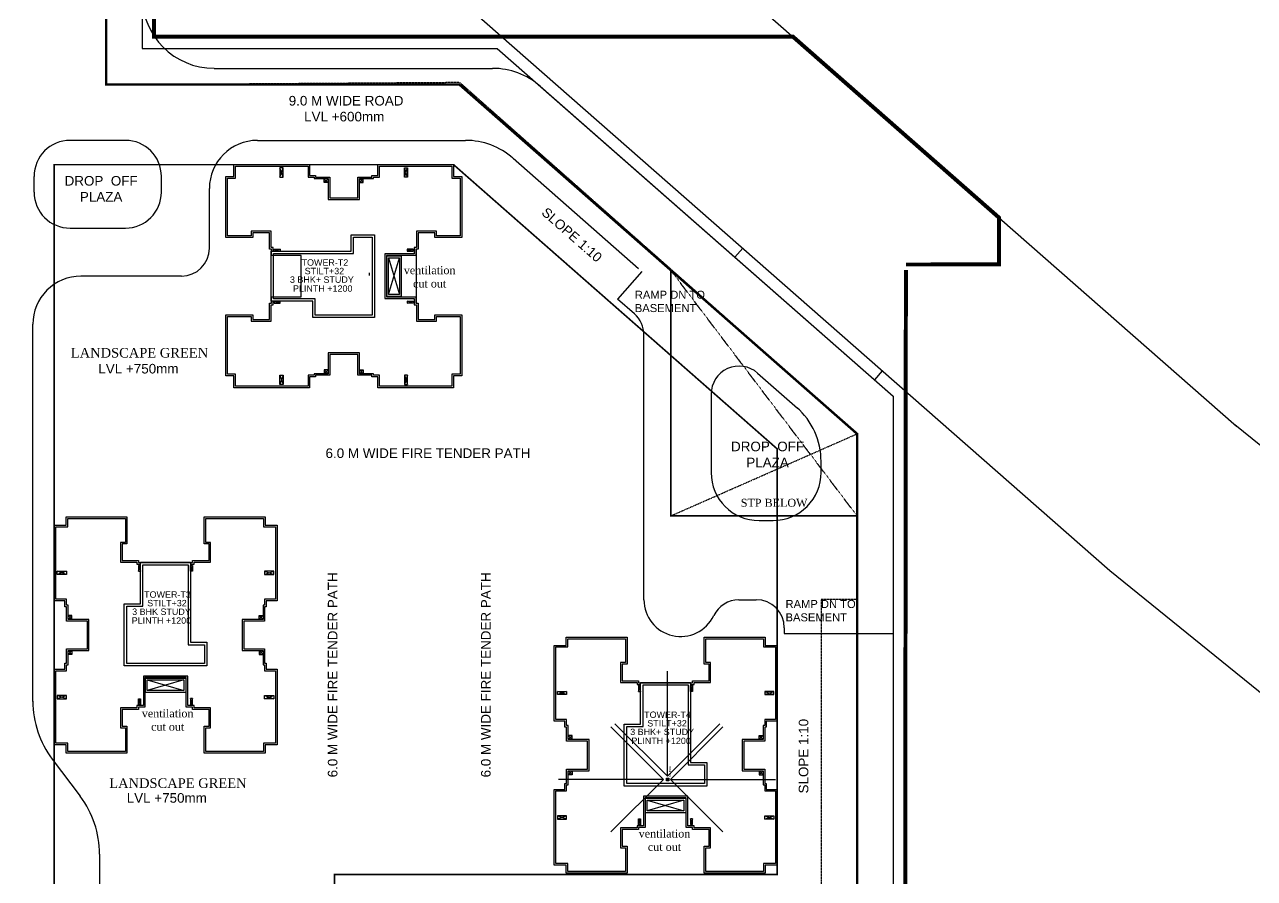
# Model space of a CAD drawing. Header units: millimetres. Extents: x 2061841 to 105821645, y -77612 to 48520811.
# Drawn here: x 105587240 to 105590757, y 48459160 to 48461601 of the extents above; entities that cross this region are included whole.
import ezdxf

# ---------------------------------------------------------------- set-up
doc = ezdxf.new("R2010")
doc.units = ezdxf.units.MM
doc.header["$LTSCALE"] = 10
doc.header["$MEASUREMENT"] = 0
for name, pattern in [('CENTER', [2, 1.25, -0.25, 0.25, -0.25]), ('DASHDOT', [1, 0.5, -0.25, 0, -0.25]), ('HIDDEN', [0.375, 0.25, -0.125])]:
    doc.linetypes.add(name, pattern=pattern)
for name, color, linetype in [('A-ANNO-TEXT', 150, 'Continuous'), ('AC-BLDG', 3, 'Continuous'), ('AC-GRND', 1, 'Continuous'), ('S-OPENING', 6, 'Continuous'), ('SHEET-TEXT', 7, 'Continuous')]:
    doc.layers.add(name, color=color, linetype=linetype)
doc.styles.add('Century', font='swiss.ttf')
doc.styles.add('SS Plan Text', font='calibri.ttf')
doc.styles.add('Text 100', font='romans.shx', dxfattribs={"width": 0.7, "height": 100})
doc.styles.add('Times', font='times.ttf')
doc.dimstyles.new('SCALE 100', dxfattribs={"dimtxt": 100, "dimasz": 75, "dimexe": 50, "dimexo": 50, "dimgap": 40, "dimtad": 1, "dimdec": 0, "dimzin": 1, "dimdsep": 46, "dimtxsty": 'Text 100', "dimblk": 'OBLIQUE', "dimcen": 1, "dimclrd": 3, "dimclre": 3, "dimclrt": 2, "dimadec": 0, "dimazin": 0, "dimtfac": 1, "dimtdec": 0, "dimtofl": 0, "dimtmove": 1, "dimatfit": 3, "dimldrblk": 'OPEN90', "dimfxl": 1, "dimtolj": 1, "dimtzin": 0, "dimarcsym": 0})

# ---------------------------------------------------------------- blocks, each defined once
blk = doc.blocks.new('_Oblique')
at = {"color": 0, "linetype": 'ByBlock', "lineweight": -2}
blk.add_line((-0.5, -0.5), (0.5, 0.5), dxfattribs=at)
blk = doc.blocks.new('_Open90')
at = {"color": 0, "linetype": 'ByBlock', "lineweight": -2}
for p, q in [((-0.5, 0.5), (0, 0)), ((0, 0), (-1, 0)), ((0, 0), (-0.5, -0.5))]:
    blk.add_line(p, q, dxfattribs=at)
blk = doc.blocks.new('A$C3f9037b2')
at = {"layer": 'AC-BLDG', "color": 1, "linetype": 'HIDDEN'}
for p, q in [((146543, -120228), (123250, -89530)), ((123250, -120228), (146543, -109977))]:
    blk.add_line(p, q, dxfattribs=at)
at = {"layer": 'AC-BLDG', "color": 1, "linetype": 'HIDDEN', "const_width": 200}
blk.add_lwpolyline([(123250, -89530), (146543, -109977), (146543, -120228), (123250, -120228), (123250, -89530)], dxfattribs=at)
at = {"layer": 'A-ANNO-TEXT', "insert": (131996, -118089), "char_height": 1000, "width": 9182.53, "attachment_point": 1, "style": 'Times'}
blk.add_mtext('STP BELOW', dxfattribs=at)
blk = doc.blocks.new('A$C82ecaa04')
at = {"layer": 'AC-GRND', "color": 2, "linetype": 'HIDDEN', "ltscale": 5}
blk.add_lwpolyline([(52671, -54347), (52671, -66347), (96841, -66047), (146543, -109977), (146544, -130680), (142044, -130680), (142044, -170041), (125008, -170041), (125008, -175041), (91225, -175041), (91225, -240684), (225330, -240684)], dxfattribs=at)
blk = doc.blocks.new('TOWER-A TYPICAL FLOOR FRAMING PLAN N')
at = {"layer": 'SHEET-TEXT'}
h = blk.add_hatch(color=256, dxfattribs=at)
edge = h.paths.add_edge_path()
edge.add_arc((102826078.8, 48557457.3), 0.801, 182.4872, 272.4872)
edge.add_ellipse((102826078.8, 48557457.3), major_axis=(-0.59, 0.541), ratio=1, start_angle=135, end_angle=212.2175)
edge.add_arc((102826079.2, 48557457.1), 0.392, 355.5416, 512.837)
edge.add_arc((102826078.4, 48557457.5), 0.503, 218.5754, 334.9907, ccw=False)
at = {"layer": 'SHEET-TEXT', "ltscale": 51}
for p, q in [((102823865.7, 48561107.5, 101.1), (102827343.4, 48558054.6, 101.1)), ((102824698.1, 48561107.5, 101.1), (102827705.7, 48558467.3, 101.1))]:
    blk.add_line(p, q, dxfattribs=at)
at = {"layer": 'SHEET-TEXT', "color": 8}
for p, q in [((102824781.6, 48559490.3, 101.1), (102825578.3, 48559490.3, 101.1)), ((102825714.1, 48559439.2, 101.1), (102826723.7, 48558552.9, 101.1)), ((102824527.9, 48559284.4, 101.1), (102824369.8, 48559284.4, 101.1)), ((102824905.5, 48559284.4, 101.1), (102825500.7, 48559284.4, 101.1)), ((102825636.6, 48559233.2, 101.1), (102825995.6, 48558918.1, 101.1)), ((102824266.8, 48559136.4, 101.1), (102824266.8, 48559181.4, 101.1)), ((102824630.9, 48559136.4, 101.1), (102824630.9, 48559181.4, 101.1)), ((102824768.2, 48558976.2, 101.1), (102824768.2, 48559147.1, 101.1)), ((102824369.8, 48559033.4, 101.1), (102824527.9, 48559033.4, 101.1)), ((102826293.8, 48558975.9, 101.1), (102826271.2, 48558950.1, 101.1)), ((102824688.1, 48558896.1, 101.1), (102824400.7, 48558896.1, 101.1)), ((102826005.1, 48558909.7, 101.1), (102825935.7, 48558830.6, 101.1)), ((102825983.8, 48558788.4, 101.1), (102825935.7, 48558830.6, 101.1)), ((102824263.4, 48557680.1, 101.1), (102824263.4, 48558758.8, 101.1)), ((102826011, 48557971, 101.1), (102826011, 48558728.2, 101.1)), ((102826336.2, 48558619, 101.1), (102826450.6, 48558518.6, 101.1)), ((102826692.9, 48558625.6, 101.1), (102826670.3, 48558599.8, 101.1)), ((102826203.2, 48558558.8, 101.1), (102826203.2, 48558334.8, 101.1)), ((102826723.7, 48558552.9, 101.1), (102826723.7, 48557874.3, 101.1)), ((102826517.8, 48558334.8, 101.1), (102826517.8, 48558366.4, 101.1)), ((102826340.5, 48558197.5, 101.1), (102826380.5, 48558197.5, 101.1)), ((102826282.8, 48557971, 101.1), (102826332.5, 48557971, 101.1)), ((102826412.5, 48557890.9, 101.1), (102826412.5, 48557874.3, 101.1)), ((102826412.5, 48557874.3, 101.1), (102826620.8, 48557874.3, 101.1)), ((102826620.8, 48557874.3, 101.1), (102826723.7, 48557874.3, 101.1)), ((102824318.7, 48557515.5, 101.1), (102824398.8, 48557409.1, 101.1))]:
    blk.add_line(p, q, dxfattribs=at)
at = {"layer": 'SHEET-TEXT', "ltscale": 0.5}
for p, q in [((102824843.1, 48559176.1, 101.1), (102824843.1, 48559210.4, 101.1)), ((102824843.1, 48559210.4, 101.1), (102825050.3, 48559210.4, 101.1)), ((102825050.3, 48559210.4, 101.1), (102825050.3, 48559179.5, 101.1)), ((102825254.9, 48559179.5, 101.1), (102825254.9, 48559210.4, 101.1)), ((102825254.9, 48559210.4, 101.1), (102825462.1, 48559210.4, 101.1)), ((102825462.1, 48559210.4, 101.1), (102825462.1, 48559176.1, 101.1)), ((102824819.6, 48559011.1, 101.1), (102824819.6, 48559176.1, 101.1)), ((102824819.6, 48559176.1, 101.1), (102824843.1, 48559176.1, 101.1)), ((102825050.3, 48559179.5, 101.1), (102825067.5, 48559179.5, 101.1)), ((102825067.5, 48559179.5, 101.1), (102825067.5, 48559175, 101.1)), ((102825067.5, 48559175, 101.1), (102825108.1, 48559175, 101.1)), ((102825108.1, 48559175, 101.1), (102825108.1, 48559115.2, 101.1)), ((102825197.1, 48559115.2, 101.1), (102825197.1, 48559175, 101.1)), ((102825197.1, 48559175, 101.1), (102825237.7, 48559175, 101.1)), ((102825237.7, 48559175, 101.1), (102825237.7, 48559179.5, 101.1)), ((102825237.7, 48559179.5, 101.1), (102825254.9, 48559179.5, 101.1)), ((102825462.1, 48559176.1, 101.1), (102825485.5, 48559176.1, 101.1)), ((102825485.5, 48559176.1, 101.1), (102825485.5, 48559011.1, 101.1)), ((102825108.1, 48559115.2, 101.1), (102825152.6, 48559115.2, 101.1)), ((102825152.6, 48559115.2, 101.1), (102825197.1, 48559115.2, 101.1)), ((102824944.5, 48559024.8, 101.1), (102824887.7, 48559024.8, 101.1)), ((102824887.7, 48559024.8, 101.1), (102824887.7, 48559011.1, 101.1)), ((102824944.5, 48558977.9, 101.1), (102824944.5, 48559024.8, 101.1)), ((102825417.4, 48559024.8, 101.1), (102825360.7, 48559024.8, 101.1)), ((102825360.7, 48559024.8, 101.1), (102825360.7, 48558977.9, 101.1)), ((102825417.4, 48559011.1, 101.1), (102825417.4, 48559024.8, 101.1)), ((102824887.7, 48559011.1, 101.1), (102824819.6, 48559011.1, 101.1)), ((102825485.5, 48559011.1, 101.1), (102825417.4, 48559011.1, 101.1)), ((102824950.3, 48558977.9, 101.1), (102824944.5, 48558977.9, 101.1)), ((102824950.3, 48558967.6, 101.1), (102824950.3, 48558977.9, 101.1)), ((102825269.7, 48558959.6, 101.1), (102825269.7, 48558832.6, 101.1)), ((102825354.3, 48558959.6, 101.1), (102825269.7, 48558959.6, 101.1)), ((102825360.7, 48558977.9, 101.1), (102825354.3, 48558977.9, 101.1)), ((102825354.3, 48558977.9, 101.1), (102825354.3, 48558959.6, 101.1)), ((102824944.5, 48558767.4, 101.1), (102824944.5, 48558814.3, 101.1)), ((102824944.5, 48558814.3, 101.1), (102824950.3, 48558814.3, 101.1)), ((102824950.3, 48558814.3, 101.1), (102824950.3, 48558824.6, 101.1)), ((102825269.7, 48558832.6, 101.1), (102825354.3, 48558832.6, 101.1)), ((102825354.3, 48558832.6, 101.1), (102825354.3, 48558814.3, 101.1)), ((102825354.3, 48558814.3, 101.1), (102825360.7, 48558814.3, 101.1)), ((102825360.7, 48558814.3, 101.1), (102825360.7, 48558767.4, 101.1)), ((102824819.6, 48558616.2, 101.1), (102824819.6, 48558781.1, 101.1)), ((102824819.6, 48558781.1, 101.1), (102824887.7, 48558781.1, 101.1)), ((102824887.7, 48558781.1, 101.1), (102824887.7, 48558767.4, 101.1)), ((102825417.4, 48558767.4, 101.1), (102825417.4, 48558781.1, 101.1)), ((102825417.4, 48558781.1, 101.1), (102825485.5, 48558781.1, 101.1)), ((102825485.5, 48558781.1, 101.1), (102825485.5, 48558616.2, 101.1)), ((102824887.7, 48558767.4, 101.1), (102824944.5, 48558767.4, 101.1)), ((102825360.7, 48558767.4, 101.1), (102825417.4, 48558767.4, 101.1)), ((102825152.6, 48558677, 101.1), (102825108.1, 48558677, 101.1)), ((102825108.1, 48558677, 101.1), (102825108.1, 48558617.3, 101.1)), ((102825197.1, 48558677, 101.1), (102825152.6, 48558677, 101.1)), ((102825197.1, 48558617.3, 101.1), (102825197.1, 48558677, 101.1)), ((102824843.1, 48558616.2, 101.1), (102824819.6, 48558616.2, 101.1)), ((102824843.1, 48558581.8, 101.1), (102824843.1, 48558616.2, 101.1)), ((102825067.5, 48558612.7, 101.1), (102825050.3, 48558612.7, 101.1)), ((102825050.3, 48558612.7, 101.1), (102825050.3, 48558581.8, 101.1)), ((102825108.1, 48558617.3, 101.1), (102825067.5, 48558617.3, 101.1)), ((102825067.5, 48558617.3, 101.1), (102825067.5, 48558612.7, 101.1)), ((102825237.7, 48558617.3, 101.1), (102825197.1, 48558617.3, 101.1)), ((102825237.7, 48558612.7, 101.1), (102825237.7, 48558617.3, 101.1)), ((102825254.9, 48558612.7, 101.1), (102825237.7, 48558612.7, 101.1)), ((102825254.9, 48558581.8, 101.1), (102825254.9, 48558612.7, 101.1)), ((102825485.5, 48558616.2, 101.1), (102825462.1, 48558616.2, 101.1)), ((102825462.1, 48558616.2, 101.1), (102825462.1, 48558581.8, 101.1)), ((102825050.3, 48558581.8, 101.1), (102824843.1, 48558581.8, 101.1)), ((102825462.1, 48558581.8, 101.1), (102825254.9, 48558581.8, 101.1)), ((102824328.6, 48557972.5, 101.1), (102824328.6, 48558179.7, 101.1)), ((102824328.6, 48558179.7, 101.1), (102824363, 48558179.7, 101.1)), ((102824363, 48558179.7, 101.1), (102824363, 48558203.1, 101.1)), ((102824363, 48558203.1, 101.1), (102824527.9, 48558203.1, 101.1)), ((102824527.9, 48558203.1, 101.1), (102824527.9, 48558135.1, 101.1)), ((102824757.9, 48558135.1, 101.1), (102824757.9, 48558203.1, 101.1)), ((102824757.9, 48558203.1, 101.1), (102824922.9, 48558203.1, 101.1)), ((102824922.9, 48558203.1, 101.1), (102824922.9, 48558179.7, 101.1)), ((102824922.9, 48558179.7, 101.1), (102824957.2, 48558179.7, 101.1)), ((102824957.2, 48558179.7, 101.1), (102824957.2, 48557972.5, 101.1)), ((102824527.9, 48558135.1, 101.1), (102824514.2, 48558135.1, 101.1)), ((102824514.2, 48558135.1, 101.1), (102824514.2, 48558078.3, 101.1)), ((102824771.6, 48558135.1, 101.1), (102824757.9, 48558135.1, 101.1)), ((102824771.6, 48558078.3, 101.1), (102824771.6, 48558135.1, 101.1)), ((102824514.2, 48558078.3, 101.1), (102824561.1, 48558078.3, 101.1)), ((102824561.1, 48558078.3, 101.1), (102824561.1, 48558072.5, 101.1)), ((102824724.7, 48558072.5, 101.1), (102824724.7, 48558078.3, 101.1)), ((102824724.7, 48558078.3, 101.1), (102824771.6, 48558078.3, 101.1)), ((102824561.1, 48558072.5, 101.1), (102824571.4, 48558072.5, 101.1)), ((102824714.4, 48558072.5, 101.1), (102824724.7, 48558072.5, 101.1)), ((102824359.5, 48557972.5, 101.1), (102824328.6, 48557972.5, 101.1)), ((102824359.5, 48557955.3, 101.1), (102824359.5, 48557972.5, 101.1)), ((102824957.2, 48557972.5, 101.1), (102824926.3, 48557972.5, 101.1)), ((102824926.3, 48557972.5, 101.1), (102824926.3, 48557955.3, 101.1)), ((102824364.1, 48557955.3, 101.1), (102824359.5, 48557955.3, 101.1)), ((102824364.1, 48557914.7, 101.1), (102824364.1, 48557955.3, 101.1)), ((102824926.3, 48557955.3, 101.1), (102824921.7, 48557955.3, 101.1)), ((102824921.7, 48557955.3, 101.1), (102824921.7, 48557914.7, 101.1)), ((102824423.8, 48557914.7, 101.1), (102824364.1, 48557914.7, 101.1)), ((102824423.8, 48557870.2, 101.1), (102824423.8, 48557914.7, 101.1)), ((102824921.7, 48557914.7, 101.1), (102824862, 48557914.7, 101.1)), ((102824862, 48557914.7, 101.1), (102824862, 48557870.2, 101.1)), ((102824423.8, 48557825.7, 101.1), (102824423.8, 48557870.2, 101.1)), ((102824862, 48557870.2, 101.1), (102824862, 48557825.7, 101.1)), ((102825758.8, 48557628.9, 101.1), (102825758.8, 48557836.1, 101.1)), ((102825758.8, 48557836.1, 101.1), (102825793.1, 48557836.1, 101.1)), ((102825793.1, 48557836.1, 101.1), (102825793.1, 48557859.5, 101.1)), ((102825793.1, 48557859.5, 101.1), (102825958.1, 48557859.5, 101.1)), ((102825958.1, 48557859.5, 101.1), (102825958.1, 48557791.5, 101.1)), ((102826188.1, 48557791.5, 101.1), (102826188.1, 48557859.5, 101.1)), ((102826188.1, 48557859.5, 101.1), (102826353, 48557859.5, 101.1)), ((102826353, 48557859.5, 101.1), (102826353, 48557836.1, 101.1)), ((102826353, 48557836.1, 101.1), (102826387.4, 48557836.1, 101.1)), ((102826387.4, 48557836.1, 101.1), (102826387.4, 48557628.9, 101.1)), ((102824364.1, 48557785.1, 101.1), (102824364.1, 48557825.7, 101.1)), ((102824364.1, 48557825.7, 101.1), (102824423.8, 48557825.7, 101.1)), ((102824862, 48557825.7, 101.1), (102824921.7, 48557825.7, 101.1)), ((102824921.7, 48557825.7, 101.1), (102824921.7, 48557785.1, 101.1)), ((102824328.6, 48557560.7, 101.1), (102824328.6, 48557767.9, 101.1)), ((102824328.6, 48557767.9, 101.1), (102824359.5, 48557767.9, 101.1)), ((102824359.5, 48557767.9, 101.1), (102824359.5, 48557785.1, 101.1)), ((102824359.5, 48557785.1, 101.1), (102824364.1, 48557785.1, 101.1)), ((102824921.7, 48557785.1, 101.1), (102824926.3, 48557785.1, 101.1)), ((102824926.3, 48557785.1, 101.1), (102824926.3, 48557767.9, 101.1)), ((102824926.3, 48557767.9, 101.1), (102824957.2, 48557767.9, 101.1)), ((102824957.2, 48557767.9, 101.1), (102824957.2, 48557560.7, 101.1)), ((102825958.1, 48557791.5, 101.1), (102825944.4, 48557791.5, 101.1)), ((102825944.4, 48557791.5, 101.1), (102825944.4, 48557734.7, 101.1)), ((102826201.8, 48557791.5, 101.1), (102826188.1, 48557791.5, 101.1)), ((102826201.8, 48557734.7, 101.1), (102826201.8, 48557791.5, 101.1)), ((102824706.4, 48557753, 101.1), (102824579.4, 48557753, 101.1)), ((102824579.4, 48557753, 101.1), (102824579.4, 48557668.5, 101.1)), ((102824706.4, 48557668.5, 101.1), (102824706.4, 48557753, 101.1)), ((102825944.4, 48557734.7, 101.1), (102825991.3, 48557734.7, 101.1)), ((102825991.3, 48557734.7, 101.1), (102825991.3, 48557728.9, 101.1)), ((102825991.3, 48557728.9, 101.1), (102826001.6, 48557728.9, 101.1)), ((102826144.6, 48557728.9, 101.1), (102826154.9, 48557728.9, 101.1)), ((102826154.9, 48557728.9, 101.1), (102826154.9, 48557734.7, 101.1)), ((102826154.9, 48557734.7, 101.1), (102826201.8, 48557734.7, 101.1)), ((102824561.1, 48557662.1, 101.1), (102824514.2, 48557662.1, 101.1)), ((102824514.2, 48557662.1, 101.1), (102824514.2, 48557605.3, 101.1)), ((102824579.4, 48557668.5, 101.1), (102824561.1, 48557668.5, 101.1)), ((102824561.1, 48557668.5, 101.1), (102824561.1, 48557662.1, 101.1)), ((102824724.7, 48557668.5, 101.1), (102824706.4, 48557668.5, 101.1)), ((102824724.7, 48557662.1, 101.1), (102824724.7, 48557668.5, 101.1)), ((102824771.6, 48557662.1, 101.1), (102824724.7, 48557662.1, 101.1)), ((102824771.6, 48557605.3, 101.1), (102824771.6, 48557662.1, 101.1)), ((102825789.7, 48557628.9, 101.1), (102825758.8, 48557628.9, 101.1)), ((102825789.7, 48557611.7, 101.1), (102825789.7, 48557628.9, 101.1)), ((102826387.4, 48557628.9, 101.1), (102826356.5, 48557628.9, 101.1)), ((102826356.5, 48557628.9, 101.1), (102826356.5, 48557611.7, 101.1)), ((102824514.2, 48557605.3, 101.1), (102824527.9, 48557605.3, 101.1)), ((102824527.9, 48557605.3, 101.1), (102824527.9, 48557537.3, 101.1)), ((102824757.9, 48557537.3, 101.1), (102824757.9, 48557605.3, 101.1)), ((102824757.9, 48557605.3, 101.1), (102824771.6, 48557605.3, 101.1)), ((102825794.3, 48557611.7, 101.1), (102825789.7, 48557611.7, 101.1)), ((102825794.3, 48557571.1, 101.1), (102825794.3, 48557611.7, 101.1)), ((102826356.5, 48557611.7, 101.1), (102826351.9, 48557611.7, 101.1)), ((102826351.9, 48557611.7, 101.1), (102826351.9, 48557571.1, 101.1)), ((102824363, 48557560.7, 101.1), (102824328.6, 48557560.7, 101.1)), ((102824363, 48557537.3, 101.1), (102824363, 48557560.7, 101.1)), ((102824957.2, 48557560.7, 101.1), (102824922.9, 48557560.7, 101.1)), ((102824922.9, 48557560.7, 101.1), (102824922.9, 48557537.3, 101.1)), ((102825854, 48557571.1, 101.1), (102825794.3, 48557571.1, 101.1)), ((102825854, 48557526.6, 101.1), (102825854, 48557571.1, 101.1)), ((102826351.9, 48557571.1, 101.1), (102826292.2, 48557571.1, 101.1)), ((102826292.2, 48557571.1, 101.1), (102826292.2, 48557526.6, 101.1)), ((102824527.9, 48557537.3, 101.1), (102824363, 48557537.3, 101.1)), ((102824922.9, 48557537.3, 101.1), (102824757.9, 48557537.3, 101.1)), ((102825854, 48557482.1, 101.1), (102825854, 48557526.6, 101.1)), ((102826292.2, 48557526.6, 101.1), (102826292.2, 48557482.1, 101.1)), ((102825794.3, 48557441.5, 101.1), (102825794.3, 48557482.1, 101.1)), ((102825794.3, 48557482.1, 101.1), (102825854, 48557482.1, 101.1)), ((102826292.2, 48557482.1, 101.1), (102826351.9, 48557482.1, 101.1)), ((102826351.9, 48557482.1, 101.1), (102826351.9, 48557441.5, 101.1)), ((102825789.7, 48557424.3, 101.1), (102825789.7, 48557441.5, 101.1)), ((102825789.7, 48557441.5, 101.1), (102825794.3, 48557441.5, 101.1)), ((102826351.9, 48557441.5, 101.1), (102826356.5, 48557441.5, 101.1)), ((102826356.5, 48557441.5, 101.1), (102826356.5, 48557424.3, 101.1)), ((102825758.8, 48557217.1, 101.1), (102825758.8, 48557424.3, 101.1)), ((102825758.8, 48557424.3, 101.1), (102825789.7, 48557424.3, 101.1)), ((102826136.6, 48557409.4, 101.1), (102826009.6, 48557409.4, 101.1)), ((102826009.6, 48557409.4, 101.1), (102826009.6, 48557324.9, 101.1)), ((102826136.6, 48557324.9, 101.1), (102826136.6, 48557409.4, 101.1)), ((102826356.5, 48557424.3, 101.1), (102826387.4, 48557424.3, 101.1)), ((102826387.4, 48557424.3, 101.1), (102826387.4, 48557217.1, 101.1)), ((102825991.3, 48557318.5, 101.1), (102825944.4, 48557318.5, 101.1)), ((102825944.4, 48557318.5, 101.1), (102825944.4, 48557261.7, 101.1)), ((102826009.6, 48557324.9, 101.1), (102825991.3, 48557324.9, 101.1)), ((102825991.3, 48557324.9, 101.1), (102825991.3, 48557318.5, 101.1)), ((102826154.9, 48557324.9, 101.1), (102826136.6, 48557324.9, 101.1)), ((102826154.9, 48557318.5, 101.1), (102826154.9, 48557324.9, 101.1)), ((102826201.8, 48557318.5, 101.1), (102826154.9, 48557318.5, 101.1)), ((102826201.8, 48557261.7, 101.1), (102826201.8, 48557318.5, 101.1)), ((102825944.4, 48557261.7, 101.1), (102825958.1, 48557261.7, 101.1)), ((102825958.1, 48557261.7, 101.1), (102825958.1, 48557193.7, 101.1)), ((102826188.1, 48557193.7, 101.1), (102826188.1, 48557261.7, 101.1)), ((102826188.1, 48557261.7, 101.1), (102826201.8, 48557261.7, 101.1)), ((102825793.1, 48557217.1, 101.1), (102825758.8, 48557217.1, 101.1)), ((102825793.1, 48557193.7, 101.1), (102825793.1, 48557217.1, 101.1)), ((102825958.1, 48557193.7, 101.1), (102825793.1, 48557193.7, 101.1)), ((102826353, 48557193.7, 101.1), (102826188.1, 48557193.7, 101.1)), ((102826387.4, 48557217.1, 101.1), (102826353, 48557217.1, 101.1)), ((102826353, 48557217.1, 101.1), (102826353, 48557193.7, 101.1))]:
    blk.add_line(p, q, dxfattribs=at)
at = {"layer": 'SHEET-TEXT', "ltscale": 3500}
for p, q in [((102824979.3, 48559179.5, 101.1), (102824970.1, 48559205.8, 101.1)), ((102824970.1, 48559179.5, 101.1), (102824979.3, 48559205.8, 101.1)), ((102825325.9, 48559179.5, 101.1), (102825335.1, 48559205.8, 101.1)), ((102825335.1, 48559179.5, 101.1), (102825325.9, 48559205.8, 101.1)), ((102825106.9, 48559173.8, 101.1), (102825096.6, 48559163.9, 101.1)), ((102825096.6, 48559173.8, 101.1), (102825106.9, 48559163.9, 101.1)), ((102825197.1, 48559175, 101.1), (102825208.5, 48559163.9, 101.1)), ((102825208.5, 48559175, 101.1), (102825197.1, 48559163.9, 101.1)), ((102824953.7, 48558973.4, 101.1), (102824970.3, 48558967.6, 101.1)), ((102824970.3, 48558973.4, 101.1), (102824953.7, 48558967.6, 101.1)), ((102825350.9, 48558973.4, 101.1), (102825334.3, 48558967.6, 101.1)), ((102825334.3, 48558973.4, 101.1), (102825350.9, 48558967.6, 101.1)), ((102824953.7, 48558818.9, 101.1), (102824970.3, 48558824.6, 101.1)), ((102824970.3, 48558818.9, 101.1), (102824953.7, 48558824.6, 101.1)), ((102825351.4, 48558818.9, 101.1), (102825334.3, 48558824.6, 101.1)), ((102825334.3, 48558818.9, 101.1), (102825351.4, 48558824.6, 101.1)), ((102824979.3, 48558612.7, 101.1), (102824970.1, 48558586.4, 101.1)), ((102824970.1, 48558612.7, 101.1), (102824979.3, 48558586.4, 101.1)), ((102825108.1, 48558617.3, 101.1), (102825096.6, 48558628.4, 101.1)), ((102825096.6, 48558617.3, 101.1), (102825108.1, 48558628.4, 101.1)), ((102825197.1, 48558617.3, 101.1), (102825208.5, 48558628.4, 101.1)), ((102825208.5, 48558617.3, 101.1), (102825197.1, 48558628.4, 101.1)), ((102825325.9, 48558612.7, 101.1), (102825335.1, 48558586.4, 101.1)), ((102825335.1, 48558612.7, 101.1), (102825325.9, 48558586.4, 101.1)), ((102824359.5, 48558043.5, 101.1), (102824333.2, 48558052.7, 101.1)), ((102824359.5, 48558052.7, 101.1), (102824333.2, 48558043.5, 101.1)), ((102824565.7, 48558069, 101.1), (102824571.4, 48558052.5, 101.1)), ((102824565.7, 48558052.5, 101.1), (102824571.4, 48558069, 101.1)), ((102824720.2, 48558069, 101.1), (102824714.4, 48558052.5, 101.1)), ((102824720.2, 48558052.5, 101.1), (102824714.4, 48558069, 101.1)), ((102824926.3, 48558043.5, 101.1), (102824952.6, 48558052.7, 101.1)), ((102824926.3, 48558052.7, 101.1), (102824952.6, 48558043.5, 101.1)), ((102824364.1, 48557914.7, 101.1), (102824375.2, 48557926.1, 101.1)), ((102824364.1, 48557926.1, 101.1), (102824375.2, 48557914.7, 101.1)), ((102824920.6, 48557915.8, 101.1), (102824910.6, 48557926.1, 101.1)), ((102824920.6, 48557926.1, 101.1), (102824910.6, 48557915.8, 101.1)), ((102824364.1, 48557825.7, 101.1), (102824375.2, 48557814.3, 101.1)), ((102824364.1, 48557814.3, 101.1), (102824375.2, 48557825.7, 101.1)), ((102824921.7, 48557825.7, 101.1), (102824910.6, 48557814.3, 101.1)), ((102824921.7, 48557814.3, 101.1), (102824910.6, 48557825.7, 101.1)), ((102825995.8, 48557725.4, 101.1), (102826001.6, 48557708.9, 101.1)), ((102825995.8, 48557708.9, 101.1), (102826001.6, 48557725.4, 101.1)), ((102826150.3, 48557725.4, 101.1), (102826144.6, 48557708.9, 101.1)), ((102826150.3, 48557708.9, 101.1), (102826144.6, 48557725.4, 101.1)), ((102824359.5, 48557696.9, 101.1), (102824333.2, 48557687.7, 101.1)), ((102824359.5, 48557687.7, 101.1), (102824333.2, 48557696.9, 101.1)), ((102824565.7, 48557671.3, 101.1), (102824571.4, 48557688.5, 101.1)), ((102824565.7, 48557688.5, 101.1), (102824571.4, 48557671.3, 101.1)), ((102824720.2, 48557671.9, 101.1), (102824714.4, 48557688.5, 101.1)), ((102824720.2, 48557688.5, 101.1), (102824714.4, 48557671.9, 101.1)), ((102824926.3, 48557696.9, 101.1), (102824952.6, 48557687.7, 101.1)), ((102824926.3, 48557687.7, 101.1), (102824952.6, 48557696.9, 101.1)), ((102825789.7, 48557699.9, 101.1), (102825763.4, 48557709.1, 101.1)), ((102825789.7, 48557709.1, 101.1), (102825763.4, 48557699.9, 101.1)), ((102826356.5, 48557699.9, 101.1), (102826382.8, 48557709.1, 101.1)), ((102826356.5, 48557709.1, 101.1), (102826382.8, 48557699.9, 101.1)), ((102825794.3, 48557571.1, 101.1), (102825805.4, 48557582.5, 101.1)), ((102825794.3, 48557582.5, 101.1), (102825805.4, 48557571.1, 101.1)), ((102826350.8, 48557572.2, 101.1), (102826340.8, 48557582.5, 101.1)), ((102826350.8, 48557582.5, 101.1), (102826340.8, 48557572.2, 101.1)), ((102825794.3, 48557482.1, 101.1), (102825805.4, 48557470.6, 101.1)), ((102825794.3, 48557470.6, 101.1), (102825805.4, 48557482.1, 101.1)), ((102826351.9, 48557482.1, 101.1), (102826340.8, 48557470.6, 101.1)), ((102826351.9, 48557470.6, 101.1), (102826340.8, 48557482.1, 101.1)), ((102825789.7, 48557353.3, 101.1), (102825763.4, 48557344.1, 101.1)), ((102825789.7, 48557344.1, 101.1), (102825763.4, 48557353.3, 101.1)), ((102825995.8, 48557327.7, 101.1), (102826001.6, 48557344.9, 101.1)), ((102825995.8, 48557344.9, 101.1), (102826001.6, 48557327.7, 101.1)), ((102826150.3, 48557328.3, 101.1), (102826144.6, 48557344.9, 101.1)), ((102826150.3, 48557344.9, 101.1), (102826144.6, 48557328.3, 101.1)), ((102826356.5, 48557353.3, 101.1), (102826382.8, 48557344.1, 101.1)), ((102826356.5, 48557344.1, 101.1), (102826382.8, 48557353.3, 101.1))]:
    blk.add_line(p, q, dxfattribs=at)
at = {"layer": 'SHEET-TEXT'}
for p, q in [((102825280.7, 48558843.6, 101.1), (102825311.7, 48558948.6, 101.1)), ((102825280.7, 48558948.6, 101.1), (102825311.7, 48558843.6, 101.1)), ((102825225.5, 48558905.4, 101.1), (102825225.5, 48558898.2, 101.1)), ((102824590.4, 48557742.1, 101.1), (102824695.4, 48557711.1, 101.1)), ((102824695.4, 48557742.1, 101.1), (102824590.4, 48557711.1, 101.1)), ((102826075.2, 48557453.7, 101.1), (102826075.2, 48557460.9, 101.1)), ((102826075.2, 48557460.9, 101.1), (102826082.4, 48557460.9, 101.1)), ((102826075.2, 48557460.9, 101.1), (102826078.1, 48557457.9, 101.1)), ((102826075.2, 48557453.7, 101.1), (102826078.1, 48557456.6, 101.1)), ((102826082.4, 48557453.7, 101.1), (102826075.2, 48557453.7, 101.1)), ((102826079.4, 48557457.9, 101.1), (102826082.4, 48557460.9, 101.1)), ((102826079.4, 48557456.6, 101.1), (102826082.4, 48557453.7, 101.1)), ((102826082.4, 48557460.9, 101.1), (102826082.4, 48557453.7, 101.1)), ((102826020.6, 48557398.5, 101.1), (102826125.6, 48557367.5, 101.1)), ((102826125.6, 48557398.5, 101.1), (102826020.6, 48557367.5, 101.1))]:
    blk.add_line(p, q, dxfattribs=at)
at = {"layer": 'SHEET-TEXT', "linetype": 'CENTER', "ltscale": 3, "const_width": 11.4, "elevation": 101.1}
for points in [[(102826760.3, 48558913.6), (102826758.1, 48556819.3), (102825492.3, 48556819.3), (102825492.2, 48555591.8), (102828560.9, 48555591.8)], [(102828560.9, 48554057.5), (102824238.2, 48554057.5), (102823957.9, 48554295.5), (102823957.9, 48559581), (102823267.5, 48559581), (102823267.5, 48560961.9), (102824610, 48560961.9), (102824610, 48559581), (102825604.5, 48559581), (102826437, 48559581.1), (102827026.6, 48559063.5), (102827026.6, 48558929.6), (102826760.3, 48558929.5)]]:
    blk.add_lwpolyline(points, dxfattribs=at)
at = {"layer": 'SHEET-TEXT', "color": 8, "elevation": 101.1}
blk.add_lwpolyline([(102824016.5, 48554290.8), (102823992.3, 48554311.4), (102823992.3, 48559615.4), (102823301.8, 48559615.4), (102823301.8, 48560927.6), (102824018.6, 48560927.6), (102824575.7, 48560438.5), (102824575.7, 48559546.7), (102825591.6, 48559546.7), (102826723.7, 48558552.9), (102826723.7, 48556853.6), (102825457.9, 48556853.6), (102825457.9, 48555557.5), (102828526.5, 48555557.5), (102828526.5, 48555519.1), (102830060.9, 48555519.1), (102830060.9, 48555404.1), (102830556.7, 48555404.1), (102830736.3, 48555245.2), (102830226.4, 48554130.2), (102828526.6, 48554130.2), (102828526.6, 48554091.8), (102824250.8, 48554091.8), (102824235.6, 48554104.7)], dxfattribs=at)
at = {"layer": 'SHEET-TEXT', "color": 8, "linetype": 'DASHDOT', "ltscale": 5, "const_width": 6.86, "elevation": 101.1}
blk.add_lwpolyline([(102829957.9, 48555416.2), (102828423.6, 48555416.2), (102828423.6, 48555454.5), (102825355, 48555454.5), (102825355, 48556956.6), (102826620.8, 48556956.6), (102826620.8, 48558445.4), (102825483.5, 48559443.8), (102824472.7, 48559443.8), (102824472.7, 48560331), (102823910.4, 48560824.6), (102823404.8, 48560824.6), (102823404.8, 48559718.3), (102824095.2, 48559718.3), (102824095.2, 48554419.1), (102824359.3, 48554194.8), (102828423.6, 48554194.8), (102828423.6, 48554233.2), (102830160.1, 48554233.2), (102830610.9, 48555218.6), (102830517.7, 48555301.1), (102829957.9, 48555301.1)], close=True, dxfattribs=at)
at = {"layer": 'SHEET-TEXT', "color": 8, "linetype": 'HIDDEN', "ltscale": 10, "const_width": 4.58, "elevation": 101.1}
blk.add_lwpolyline([(102826391.9, 48558402.6), (102826391.9, 48557185.4), (102825126.1, 48557185.4), (102825126.1, 48555225.7), (102828194.8, 48555225.7), (102828194.8, 48555187.3), (102829729.1, 48555187.3), (102829729.1, 48555072.3), (102830292.3, 48555072.3), (102830013.3, 48554462), (102828194.8, 48554462), (102828194.8, 48554423.6), (102824372.7, 48554423.6), (102824324.1, 48554464.9), (102824324.1, 48559214.9), (102825466.6, 48559214.9)], close=True, dxfattribs=at)
at = {"layer": 'SHEET-TEXT', "ltscale": 0.5, "elevation": 101.1}
for points in [[(102824945.7, 48558967.6), (102824945.7, 48558973.4), (102824939.9, 48558973.4), (102824939.9, 48559020.3), (102824892.3, 48559020.3), (102824892.3, 48559006.5), (102824815.1, 48559006.5), (102824815.1, 48559180.7), (102824838.5, 48559180.7), (102824838.5, 48559215), (102825054.9, 48559215), (102825054.9, 48559184.1), (102825072, 48559184.1), (102825072, 48559179.5), (102825112.7, 48559179.5), (102825112.7, 48559119.8), (102825152.6, 48559119.8), (102825192.5, 48559119.8), (102825192.5, 48559179.5), (102825233.1, 48559179.5), (102825233.1, 48559184.1), (102825250.3, 48559184.1), (102825250.3, 48559215), (102825466.6, 48559215), (102825466.6, 48559180.7), (102825490.1, 48559180.7), (102825490.1, 48559006.5), (102825412.9, 48559006.5), (102825412.9, 48559020.3), (102825365.3, 48559020.3), (102825365.3, 48558973.4), (102825358.9, 48558973.4), (102825358.9, 48558955.1)], [(102825358.9, 48558955.1), (102825274.3, 48558955.1), (102825274.3, 48558837.2), (102825358.9, 48558837.2), (102825358.9, 48558818.9), (102825365.3, 48558818.9), (102825365.3, 48558772), (102825412.9, 48558772), (102825412.9, 48558785.7), (102825490.1, 48558785.7), (102825490.1, 48558611.6), (102825466.6, 48558611.6), (102825466.6, 48558577.3), (102825250.3, 48558577.3), (102825250.3, 48558608.2), (102825233.1, 48558608.2), (102825233.1, 48558612.7), (102825192.5, 48558612.7), (102825192.5, 48558672.5), (102825152.6, 48558672.5), (102825112.7, 48558672.5), (102825112.7, 48558612.7), (102825072, 48558612.7), (102825072, 48558608.2), (102825054.9, 48558608.2), (102825054.9, 48558577.3), (102824838.5, 48558577.3), (102824838.5, 48558611.6), (102824815.1, 48558611.6), (102824815.1, 48558785.7), (102824892.3, 48558785.7), (102824892.3, 48558772), (102824939.9, 48558772), (102824939.9, 48558818.9), (102824945.7, 48558818.9), (102824945.7, 48558824.6)], [(102824701.8, 48557663.9), (102824701.8, 48557748.5), (102824584, 48557748.5), (102824584, 48557663.9), (102824565.7, 48557663.9), (102824565.7, 48557657.5), (102824518.8, 48557657.5), (102824518.8, 48557609.9), (102824532.5, 48557609.9), (102824532.5, 48557532.7), (102824358.4, 48557532.7), (102824358.4, 48557556.1), (102824324.1, 48557556.1), (102824324.1, 48557772.5), (102824354.9, 48557772.5), (102824354.9, 48557789.7), (102824359.5, 48557789.7), (102824359.5, 48557830.3), (102824419.2, 48557830.3), (102824419.2, 48557870.2), (102824419.2, 48557910.1), (102824359.5, 48557910.1), (102824359.5, 48557950.7), (102824354.9, 48557950.7), (102824354.9, 48557967.9), (102824324.1, 48557967.9), (102824324.1, 48558184.3), (102824358.4, 48558184.3), (102824358.4, 48558207.7), (102824532.5, 48558207.7), (102824532.5, 48558130.5), (102824518.8, 48558130.5), (102824518.8, 48558082.9), (102824565.7, 48558082.9), (102824565.7, 48558077.1), (102824571.4, 48558077.1)], [(102824714.4, 48558077.1), (102824720.2, 48558077.1), (102824720.2, 48558082.9), (102824767.1, 48558082.9), (102824767.1, 48558130.5), (102824753.3, 48558130.5), (102824753.3, 48558207.7), (102824927.5, 48558207.7), (102824927.5, 48558184.3), (102824961.8, 48558184.3), (102824961.8, 48557967.9), (102824930.9, 48557967.9), (102824930.9, 48557950.7), (102824926.3, 48557950.7), (102824926.3, 48557910.1), (102824866.6, 48557910.1), (102824866.6, 48557870.2), (102824866.6, 48557830.3), (102824926.3, 48557830.3), (102824926.3, 48557789.7), (102824930.9, 48557789.7), (102824930.9, 48557772.5), (102824961.8, 48557772.5), (102824961.8, 48557556.1), (102824927.5, 48557556.1), (102824927.5, 48557532.7), (102824753.3, 48557532.7), (102824753.3, 48557609.9), (102824767.1, 48557609.9), (102824767.1, 48557657.5), (102824720.2, 48557657.5), (102824720.2, 48557663.9), (102824701.8, 48557663.9)], [(102826132, 48557320.3), (102826132, 48557404.9), (102826014.2, 48557404.9), (102826014.2, 48557320.3), (102825995.8, 48557320.3), (102825995.8, 48557313.9), (102825948.9, 48557313.9), (102825948.9, 48557266.3), (102825962.7, 48557266.3), (102825962.7, 48557189.1), (102825788.5, 48557189.1), (102825788.5, 48557212.5), (102825754.2, 48557212.5), (102825754.2, 48557428.9), (102825785.1, 48557428.9), (102825785.1, 48557446.1), (102825789.7, 48557446.1), (102825789.7, 48557486.7), (102825849.4, 48557486.7), (102825849.4, 48557526.6), (102825849.4, 48557566.5), (102825789.7, 48557566.5), (102825789.7, 48557607.1), (102825785.1, 48557607.1), (102825785.1, 48557624.3), (102825754.2, 48557624.3), (102825754.2, 48557840.7), (102825788.5, 48557840.7), (102825788.5, 48557864.1), (102825962.7, 48557864.1), (102825962.7, 48557786.9), (102825948.9, 48557786.9), (102825948.9, 48557739.3), (102825995.8, 48557739.3), (102825995.8, 48557733.5), (102826001.6, 48557733.5)], [(102826144.6, 48557733.5), (102826150.3, 48557733.5), (102826150.3, 48557739.3), (102826197.2, 48557739.3), (102826197.2, 48557786.9), (102826183.5, 48557786.9), (102826183.5, 48557864.1), (102826357.6, 48557864.1), (102826357.6, 48557840.7), (102826391.9, 48557840.7), (102826391.9, 48557624.3), (102826361.1, 48557624.3), (102826361.1, 48557607.1), (102826356.5, 48557607.1), (102826356.5, 48557566.5), (102826296.8, 48557566.5), (102826296.8, 48557526.6), (102826296.8, 48557486.7), (102826356.5, 48557486.7), (102826356.5, 48557446.1), (102826361.1, 48557446.1), (102826361.1, 48557428.9), (102826391.9, 48557428.9), (102826391.9, 48557212.5), (102826357.6, 48557212.5), (102826357.6, 48557189.1), (102826183.5, 48557189.1), (102826183.5, 48557266.3), (102826197.2, 48557266.3), (102826197.2, 48557313.9), (102826150.3, 48557313.9), (102826150.3, 48557320.3), (102826132, 48557320.3)]]:
    blk.add_lwpolyline(points, dxfattribs=at)
at = {"layer": 'SHEET-TEXT', "color": 1, "ltscale": 0.5, "elevation": 101.1}
for points in [[(102825359.4, 48558973.4), (102825359.4, 48558818.9), (102825365.3, 48558818.9), (102825365.3, 48558772), (102825412.9, 48558772), (102825412.9, 48558785.7), (102825490.1, 48558785.7), (102825490.1, 48558611.6), (102825466.6, 48558611.6), (102825466.6, 48558577.3), (102825250.3, 48558577.3), (102825250.3, 48558608.2), (102825233.1, 48558608.2), (102825233.1, 48558612.7), (102825192.5, 48558612.7), (102825192.5, 48558672.5), (102825152.6, 48558672.5), (102825112.7, 48558672.5), (102825112.7, 48558612.7), (102825072, 48558612.7), (102825072, 48558608.2), (102825054.9, 48558608.2), (102825054.9, 48558577.3), (102824838.5, 48558577.3), (102824838.5, 48558611.6), (102824815.1, 48558611.6), (102824815.1, 48558785.7), (102824892.3, 48558785.7), (102824892.3, 48558772), (102824939.9, 48558772), (102824939.9, 48558818.9), (102824946.3, 48558818.9), (102824946.3, 48558837.2), (102825030.9, 48558837.2), (102825030.9, 48558955.1), (102824946.3, 48558955.1), (102824946.3, 48558973.4), (102824939.9, 48558973.4), (102824939.9, 48559020.3), (102824892.3, 48559020.3), (102824892.3, 48559006.5), (102824815.1, 48559006.5), (102824815.1, 48559180.7), (102824838.5, 48559180.7), (102824838.5, 48559215), (102825054.9, 48559215), (102825054.9, 48559184.1), (102825072, 48559184.1), (102825072, 48559179.5), (102825112.7, 48559179.5), (102825112.7, 48559119.8), (102825152.6, 48559119.8), (102825192.5, 48559119.8), (102825192.5, 48559179.5), (102825233.1, 48559179.5), (102825233.1, 48559184.1), (102825250.3, 48559184.1), (102825250.3, 48559215), (102825466.6, 48559215), (102825466.6, 48559180.7), (102825490.1, 48559180.7), (102825490.1, 48559006.5), (102825412.9, 48559006.5), (102825412.9, 48559020.3), (102825365.3, 48559020.3), (102825365.3, 48558973.4), (102825359.4, 48558973.4), (102825359.4, 48558967.6)], [(102824565.7, 48558077.1), (102824720.2, 48558077.1), (102824720.2, 48558082.9), (102824767.1, 48558082.9), (102824767.1, 48558130.5), (102824753.3, 48558130.5), (102824753.3, 48558207.7), (102824927.5, 48558207.7), (102824927.5, 48558184.3), (102824961.8, 48558184.3), (102824961.8, 48557967.9), (102824930.9, 48557967.9), (102824930.9, 48557950.7), (102824926.3, 48557950.7), (102824926.3, 48557910.1), (102824866.6, 48557910.1), (102824866.6, 48557870.2), (102824866.6, 48557830.3), (102824926.3, 48557830.3), (102824926.3, 48557789.7), (102824930.9, 48557789.7), (102824930.9, 48557772.5), (102824961.8, 48557772.5), (102824961.8, 48557556.1), (102824927.5, 48557556.1), (102824927.5, 48557532.7), (102824753.3, 48557532.7), (102824753.3, 48557609.9), (102824767.1, 48557609.9), (102824767.1, 48557657.5), (102824720.2, 48557657.5), (102824720.2, 48557663.9), (102824701.8, 48557663.9), (102824701.8, 48557748.5), (102824584, 48557748.5), (102824584, 48557663.9), (102824565.7, 48557663.9), (102824565.7, 48557657.5), (102824518.8, 48557657.5), (102824518.8, 48557609.9), (102824532.5, 48557609.9), (102824532.5, 48557532.7), (102824358.4, 48557532.7), (102824358.4, 48557556.1), (102824324.1, 48557556.1), (102824324.1, 48557772.5), (102824354.9, 48557772.5), (102824354.9, 48557789.7), (102824359.5, 48557789.7), (102824359.5, 48557830.3), (102824419.2, 48557830.3), (102824419.2, 48557870.2), (102824419.2, 48557910.1), (102824359.5, 48557910.1), (102824359.5, 48557950.7), (102824354.9, 48557950.7), (102824354.9, 48557967.9), (102824324.1, 48557967.9), (102824324.1, 48558184.3), (102824358.4, 48558184.3), (102824358.4, 48558207.7), (102824532.5, 48558207.7), (102824532.5, 48558130.5), (102824518.8, 48558130.5), (102824518.8, 48558082.9), (102824565.7, 48558082.9), (102824565.7, 48558077.1), (102824571.4, 48558077.1)], [(102825995.8, 48557733.5), (102826150.3, 48557733.5), (102826150.3, 48557739.3), (102826197.2, 48557739.3), (102826197.2, 48557786.9), (102826183.5, 48557786.9), (102826183.5, 48557864.1), (102826357.6, 48557864.1), (102826357.6, 48557840.7), (102826391.9, 48557840.7), (102826391.9, 48557624.3), (102826361.1, 48557624.3), (102826361.1, 48557607.1), (102826356.5, 48557607.1), (102826356.5, 48557566.5), (102826296.8, 48557566.5), (102826296.8, 48557526.6), (102826296.8, 48557486.7), (102826356.5, 48557486.7), (102826356.5, 48557446.1), (102826361.1, 48557446.1), (102826361.1, 48557428.9), (102826391.9, 48557428.9), (102826391.9, 48557212.5), (102826357.6, 48557212.5), (102826357.6, 48557189.1), (102826183.5, 48557189.1), (102826183.5, 48557266.3), (102826197.2, 48557266.3), (102826197.2, 48557313.9), (102826150.3, 48557313.9), (102826150.3, 48557320.3), (102826132, 48557320.3), (102826132, 48557404.9), (102826014.2, 48557404.9), (102826014.2, 48557320.3), (102825995.8, 48557320.3), (102825995.8, 48557313.9), (102825948.9, 48557313.9), (102825948.9, 48557266.3), (102825962.7, 48557266.3), (102825962.7, 48557189.1), (102825788.5, 48557189.1), (102825788.5, 48557212.5), (102825754.2, 48557212.5), (102825754.2, 48557428.9), (102825785.1, 48557428.9), (102825785.1, 48557446.1), (102825789.7, 48557446.1), (102825789.7, 48557486.7), (102825849.4, 48557486.7), (102825849.4, 48557526.6), (102825849.4, 48557566.5), (102825789.7, 48557566.5), (102825789.7, 48557607.1), (102825785.1, 48557607.1), (102825785.1, 48557624.3), (102825754.2, 48557624.3), (102825754.2, 48557840.7), (102825788.5, 48557840.7), (102825788.5, 48557864.1), (102825962.7, 48557864.1), (102825962.7, 48557786.9), (102825948.9, 48557786.9), (102825948.9, 48557739.3), (102825995.8, 48557739.3), (102825995.8, 48557733.5), (102826001.6, 48557733.5)]]:
    blk.add_lwpolyline(points, dxfattribs=at)
at = {"layer": 'SHEET-TEXT', "ltscale": 3500, "elevation": 101.1}
for points in [[(102824970.1, 48559179.5), (102824979.3, 48559179.5), (102824979.3, 48559205.8), (102824970.1, 48559205.8)], [(102825335.1, 48559179.5), (102825325.9, 48559179.5), (102825325.9, 48559205.8), (102825335.1, 48559205.8)], [(102824953.7, 48558973.4), (102824970.3, 48558973.4), (102824970.3, 48558967.6), (102824953.7, 48558967.6)], [(102825350.9, 48558973.4), (102825334.3, 48558973.4), (102825334.3, 48558967.6), (102825350.9, 48558967.6)], [(102824953.7, 48558818.9), (102824970.3, 48558818.9), (102824970.3, 48558824.6), (102824953.7, 48558824.6)], [(102825351.4, 48558818.9), (102825334.8, 48558818.9), (102825334.8, 48558824.6), (102825351.4, 48558824.6)], [(102824970.1, 48558612.7), (102824979.3, 48558612.7), (102824979.3, 48558586.4), (102824970.1, 48558586.4)], [(102825335.1, 48558612.7), (102825325.9, 48558612.7), (102825325.9, 48558586.4), (102825335.1, 48558586.4)], [(102824359.5, 48558052.7), (102824359.5, 48558043.5), (102824333.2, 48558043.5), (102824333.2, 48558052.7)], [(102824565.7, 48558069), (102824565.7, 48558052.5), (102824571.4, 48558052.5), (102824571.4, 48558069)], [(102824720.2, 48558069), (102824720.2, 48558052.5), (102824714.4, 48558052.5), (102824714.4, 48558069)], [(102824926.3, 48558052.7), (102824926.3, 48558043.5), (102824952.6, 48558043.5), (102824952.6, 48558052.7)], [(102825995.8, 48557725.4), (102825995.8, 48557708.9), (102826001.6, 48557708.9), (102826001.6, 48557725.4)], [(102826150.3, 48557725.4), (102826150.3, 48557708.9), (102826144.6, 48557708.9), (102826144.6, 48557725.4)], [(102824359.5, 48557687.7), (102824359.5, 48557696.9), (102824333.2, 48557696.9), (102824333.2, 48557687.7)], [(102824565.7, 48557671.3), (102824565.7, 48557687.9), (102824571.4, 48557687.9), (102824571.4, 48557671.3)], [(102824720.2, 48557671.9), (102824720.2, 48557688.5), (102824714.4, 48557688.5), (102824714.4, 48557671.9)], [(102824926.3, 48557687.7), (102824926.3, 48557696.9), (102824952.6, 48557696.9), (102824952.6, 48557687.7)], [(102825789.7, 48557709.1), (102825789.7, 48557699.9), (102825763.4, 48557699.9), (102825763.4, 48557709.1)], [(102826356.5, 48557709.1), (102826356.5, 48557699.9), (102826382.8, 48557699.9), (102826382.8, 48557709.1)], [(102825789.7, 48557344.1), (102825789.7, 48557353.3), (102825763.4, 48557353.3), (102825763.4, 48557344.1)], [(102825995.8, 48557327.7), (102825995.8, 48557344.3), (102826001.6, 48557344.3), (102826001.6, 48557327.7)], [(102826150.3, 48557328.3), (102826150.3, 48557344.9), (102826144.6, 48557344.9), (102826144.6, 48557328.3)], [(102826356.5, 48557344.1), (102826356.5, 48557353.3), (102826382.8, 48557353.3), (102826382.8, 48557344.1)]]:
    blk.add_lwpolyline(points, close=True, dxfattribs=at)
for points in [[(102825106.9, 48559163.9), (102825096.6, 48559163.9), (102825096.6, 48559173.8)], [(102825197.1, 48559163.9), (102825208.5, 48559163.9), (102825208.5, 48559175)], [(102825108.1, 48558628.4), (102825096.6, 48558628.4), (102825096.6, 48558617.3)], [(102825197.1, 48558628.4), (102825208.5, 48558628.4), (102825208.5, 48558617.3)], [(102824375.2, 48557914.7), (102824375.2, 48557926.1), (102824364.1, 48557926.1)], [(102824910.6, 48557915.8), (102824910.6, 48557926.1), (102824920.6, 48557926.1)], [(102824375.2, 48557825.7), (102824375.2, 48557814.3), (102824364.1, 48557814.3)], [(102824910.6, 48557825.7), (102824910.6, 48557814.3), (102824921.7, 48557814.3)], [(102825805.4, 48557571.1), (102825805.4, 48557582.5), (102825794.3, 48557582.5)], [(102826340.8, 48557572.2), (102826340.8, 48557582.5), (102826350.8, 48557582.5)], [(102825805.4, 48557482.1), (102825805.4, 48557470.6), (102825794.3, 48557470.6)], [(102826340.8, 48557482.1), (102826340.8, 48557470.6), (102826351.9, 48557470.6)]]:
    blk.add_lwpolyline(points, dxfattribs=at)
at = {"layer": 'SHEET-TEXT', "elevation": 101.1}
for points in [[(102825240.7, 48558778.1), (102825063.6, 48558778.1), (102825063.6, 48558824.6), (102824944.6, 48558824.6), (102824944.6, 48558967.6), (102825173.4, 48558967.6), (102825173.4, 48559014.2), (102825240.7, 48559014.2)], [(102825233.8, 48558784.9), (102825070.4, 48558784.9), (102825070.4, 48558831.5), (102824951.4, 48558831.5), (102824951.4, 48558960.8), (102825180.3, 48558960.8), (102825180.3, 48559007.3), (102825233.8, 48559007.3)], [(102825275.5, 48558838.4), (102825275.5, 48558953.9), (102825317, 48558953.9), (102825317, 48558838.4)], [(102825280.7, 48558843.6), (102825280.7, 48558948.6), (102825311.7, 48558948.6), (102825311.7, 48558843.6)], [(102824524.8, 48557782.1), (102824524.8, 48557959.2), (102824571.4, 48557959.2), (102824571.4, 48558078.2), (102824714.4, 48558078.2), (102824714.4, 48557849.4), (102824761, 48557849.4), (102824761, 48557782.1)], [(102824531.7, 48557789), (102824531.7, 48557952.3), (102824578.3, 48557952.3), (102824578.3, 48558071.3), (102824707.6, 48558071.3), (102824707.6, 48557842.5), (102824754.1, 48557842.5), (102824754.1, 48557789)], [(102824585.1, 48557747.3), (102824700.7, 48557747.3), (102824700.7, 48557705.8), (102824585.1, 48557705.8)], [(102824590.4, 48557742.1), (102824695.4, 48557742.1), (102824695.4, 48557711.1), (102824590.4, 48557711.1)], [(102825955, 48557438.5), (102825955, 48557615.6), (102826001.6, 48557615.6), (102826001.6, 48557734.6), (102826144.6, 48557734.6), (102826144.6, 48557505.8), (102826191.2, 48557505.8), (102826191.2, 48557438.5)], [(102825961.9, 48557445.4), (102825961.9, 48557608.7), (102826008.4, 48557608.7), (102826008.4, 48557727.7), (102826137.7, 48557727.7), (102826137.7, 48557498.9), (102826184.3, 48557498.9), (102826184.3, 48557445.4)], [(102826015.3, 48557403.7), (102826130.9, 48557403.7), (102826130.9, 48557362.2), (102826015.3, 48557362.2)], [(102826020.6, 48557398.5), (102826125.6, 48557398.5), (102826125.6, 48557367.5), (102826020.6, 48557367.5)]]:
    blk.add_lwpolyline(points, close=True, dxfattribs=at)
at = {"layer": 'SHEET-TEXT', "ltscale": 51, "elevation": 101.1}
for points in [[(102830634.1, 48556103.5), (102827701.6, 48558470.9)], [(102827343.4, 48558054.6), (102830365.8, 48555609.7)]]:
    blk.add_lwpolyline(points, dxfattribs=at)
at = {"layer": 'SHEET-TEXT', "color": 8, "elevation": 101.1}
blk.add_lwpolyline([(102824454.1, 48557243.9), (102824454.1, 48556417.8, -0.162801), (102824398.8, 48556252.6), (102824318.7, 48556146.2, 0.122418), (102824266.8, 48556024.3), (102824266.8, 48555557.9)], format="xyb", dxfattribs=at)
at = {"layer": 'SHEET-TEXT'}
for radius in [0.881, 0.801]:
    blk.add_circle((102826078.8, 48557457.3, 101.1), radius, dxfattribs=at)
at = {"layer": 'SHEET-TEXT', "color": 8}
for centre, radius, start, end in [((102824781.6, 48559696.3, 101.1), 205.9, 180, 270), ((102825578.3, 48559284.4, 101.1), 205.9, 48.7213, 90), ((102824369.8, 48559181.4, 101.1), 103, 90, 180), ((102824527.9, 48559181.4, 101.1), 103, 0, 90), ((102824905.5, 48559147.1, 101.1), 137.3, 90, 180), ((102825500.7, 48559078.5, 101.1), 205.9, 48.7213, 90), ((102824369.8, 48559136.4, 101.1), 103, 180, 270), ((102824527.9, 48559136.4, 101.1), 103, 270, 0), ((102824688.1, 48558976.2, 101.1), 80.1, 270, 0), ((102824400.7, 48558758.8, 101.1), 137.3, 90, 180.0003), ((102825930.9, 48558728.2, 101.1), 80.1, 0, 48.7213), ((102826283.3, 48558558.8, 101.1), 80.1, 48.7219, 180), ((102826311.9, 48558366.4, 101.1), 205.9, 0.0001, 48.7213), ((102826340.5, 48558334.8, 101.1), 137.3, 180, 270), ((102826380.5, 48558334.8, 101.1), 137.3, 270, 0.0001), ((102826116, 48557971, 101.1), 105, 180, 334.3538), ((102826282.8, 48557890.9, 101.1), 80.1, 90, 154.3538), ((102826332.5, 48557890.9, 101.1), 80.1, 0, 90), ((102824538, 48557680.7, 101.1), 274.6, 180.0004, 216.9868), ((102824179.5, 48557243.9, 101.1), 274.6, 0, 36.9868)]:
    blk.add_arc(centre, radius, start, end, dxfattribs=at)
at = {"layer": 'SHEET-TEXT'}
for centre, radius, start, end in [((102826078.4, 48557457.5, 101.1), 0.503, 218.5754, 333.1042), ((102826079.2, 48557457.1, 101.1), 0.392, 355.5416, 155.258)]:
    blk.add_arc(centre, radius, start, end, dxfattribs=at)
at = {"layer": 'SHEET-TEXT', "xscale": 0.0228823837028751, "yscale": 0.0228823837028751, "zscale": 0.0228823837028751}
for name in ['A$C82ecaa04', 'A$C3f9037b2']:
    blk.add_blockref(name, (102823267.5, 48560961.9, 101.1), dxfattribs=at)
at = {"layer": 'SHEET-TEXT'}
for s, height, style, p in [('9.0 M WIDE ROAD', 27.459, 'Century', (102824995.1, 48559384, 101.1)), ('LVL +600mm', 27.46, 'Century', (102825039.2, 48559338.6, 101.1)), ('TOWER-T2', 18.31, 'Century', (102825031.9, 48558926.1, 101.1)), ('STILT+32', 18.31, 'Century', (102825040.7, 48558901.7, 101.1)), ('3 BHK+ STUDY', 18.306, 'Century', (102824998.6, 48558877.1, 101.1)), ('PLINTH +1200', 18.306, 'Century', (102825007.4, 48558851.7, 101.1)), ('LANDSCAPE GREEN', 27.459, 'Times', (102824371.8, 48558663.4, 101.1)), ('LVL +750mm', 27.46, 'Century', (102824450.7, 48558617.9, 101.1)), ('6.0 M WIDE FIRE TENDER PATH', 27.459, 'Century', (102825100.4, 48558376.3, 101.1)), ('TOWER-T3', 18.31, 'Century', (102824581.6, 48557976.8, 101.1)), ('STILT+32', 18.31, 'Century', (102824590.4, 48557952.3, 101.1)), ('3 BHK STUDY', 18.306, 'Century', (102824547.3, 48557927.7, 101.1)), ('PLINTH +1200', 18.306, 'Century', (102824546.1, 48557902.3, 101.1)), ('TOWER-T4', 18.31, 'Century', (102826011.7, 48557633.2, 101.1)), ('STILT+32', 18.31, 'Century', (102826020.6, 48557608.7, 101.1)), ('3 BHK+ STUDY', 18.306, 'Century', (102825971.8, 48557584.1, 101.1)), ('PLINTH +1200', 18.306, 'Century', (102825975.3, 48557558.7, 101.1)), ('LANDSCAPE GREEN', 27.459, 'Times', (102824481.7, 48557433, 101.1)), ('LVL +750mm', 27.46, 'Century', (102824531.8, 48557390.7, 101.1))]:
    blk.add_text(s, height=height, dxfattribs=dict(at, style=style)).set_placement(p)
for s, height, rotation, style, p in [('SLOPE 1:10', 27.46, 318.7213, 'Century', (102825715.9, 48559074.6, 101.1)), ('6.0 M WIDE FIRE TENDER PATH', 27.459, 90, 'Century', (102825134.4, 48557463.2, 101.1)), ('6.0 M WIDE FIRE TENDER PATH', 27.459, 90, 'Century', (102825572.6, 48557463.2, 101.1)), ('SLOPE 1:10', 27.46, 90, 'Century', (102826481.3, 48557417.2, 101.1)), ('KHURRA', 5.61, 90, 'SS Plan Text', (102826088.1, 48557464.7, 101.1))]:
    blk.add_text(s, height=height, rotation=rotation, dxfattribs=dict(at, style=style)).set_placement(p)
at = {"layer": 'SHEET-TEXT', "attachment_point": 1}
for s, insert, char_height, width, style in [('\\pxqc;DROP  OFF PLAZA', (102824352.5, 48559182.5, 101.1), 27.459, 212.103, 'Century'), ('\\pxqc;ventilation cut out', (102825320.2, 48558924.7, 101.1), 22.882, 155.916, 'Times'), ('RAMP DN TO BASEMENT', (102825985, 48558854.5, 101.1), 22.882, 212.103, 'Century'), ('\\pxqc;DROP  OFF PLAZA', (102826258.6, 48558423, 101.1), 27.459, 212.103, 'Century'), ('RAMP DN TO BASEMENT', (102826416.1, 48557970.3, 101.1), 22.882, 212.103, 'Century'), ('\\pxqc;ventilation cut out', (102824570.9, 48557657.7, 101.1), 22.882, 155.916, 'Times'), ('\\pxqc;ventilation cut out', (102825991.9, 48557314.1, 101.1), 22.882, 155.916, 'Times')]:
    blk.add_mtext(s, dxfattribs=dict(at, insert=insert, char_height=char_height, width=width, style=style))
at = {"layer": 'SHEET-TEXT'}
for points in [[(102826078, 48557466.7, 101.1), (102826078, 48557526.7, 101.1)], [(102826066.7, 48557457.3, 101.1), (102826016, 48557457.3, 101.1)], [(102826087, 48557457.3, 101.1), (102826133.9, 48557457.3, 101.1)]]:
    blk.add_leader(points, dimstyle='SCALE 100', override={"dimasz": 300, "dimtad": 0, "dimarcsym": 1}, dxfattribs=at)

msp = doc.modelspace()

# ---------------------------------------------------------------- block references
at = {"layer": 'S-OPENING'}
msp.add_blockref('TOWER-A TYPICAL FLOOR FRAMING PLAN N', (2763000.3, -98014.7), dxfattribs=at)

doc.saveas('drawing.dxf')
